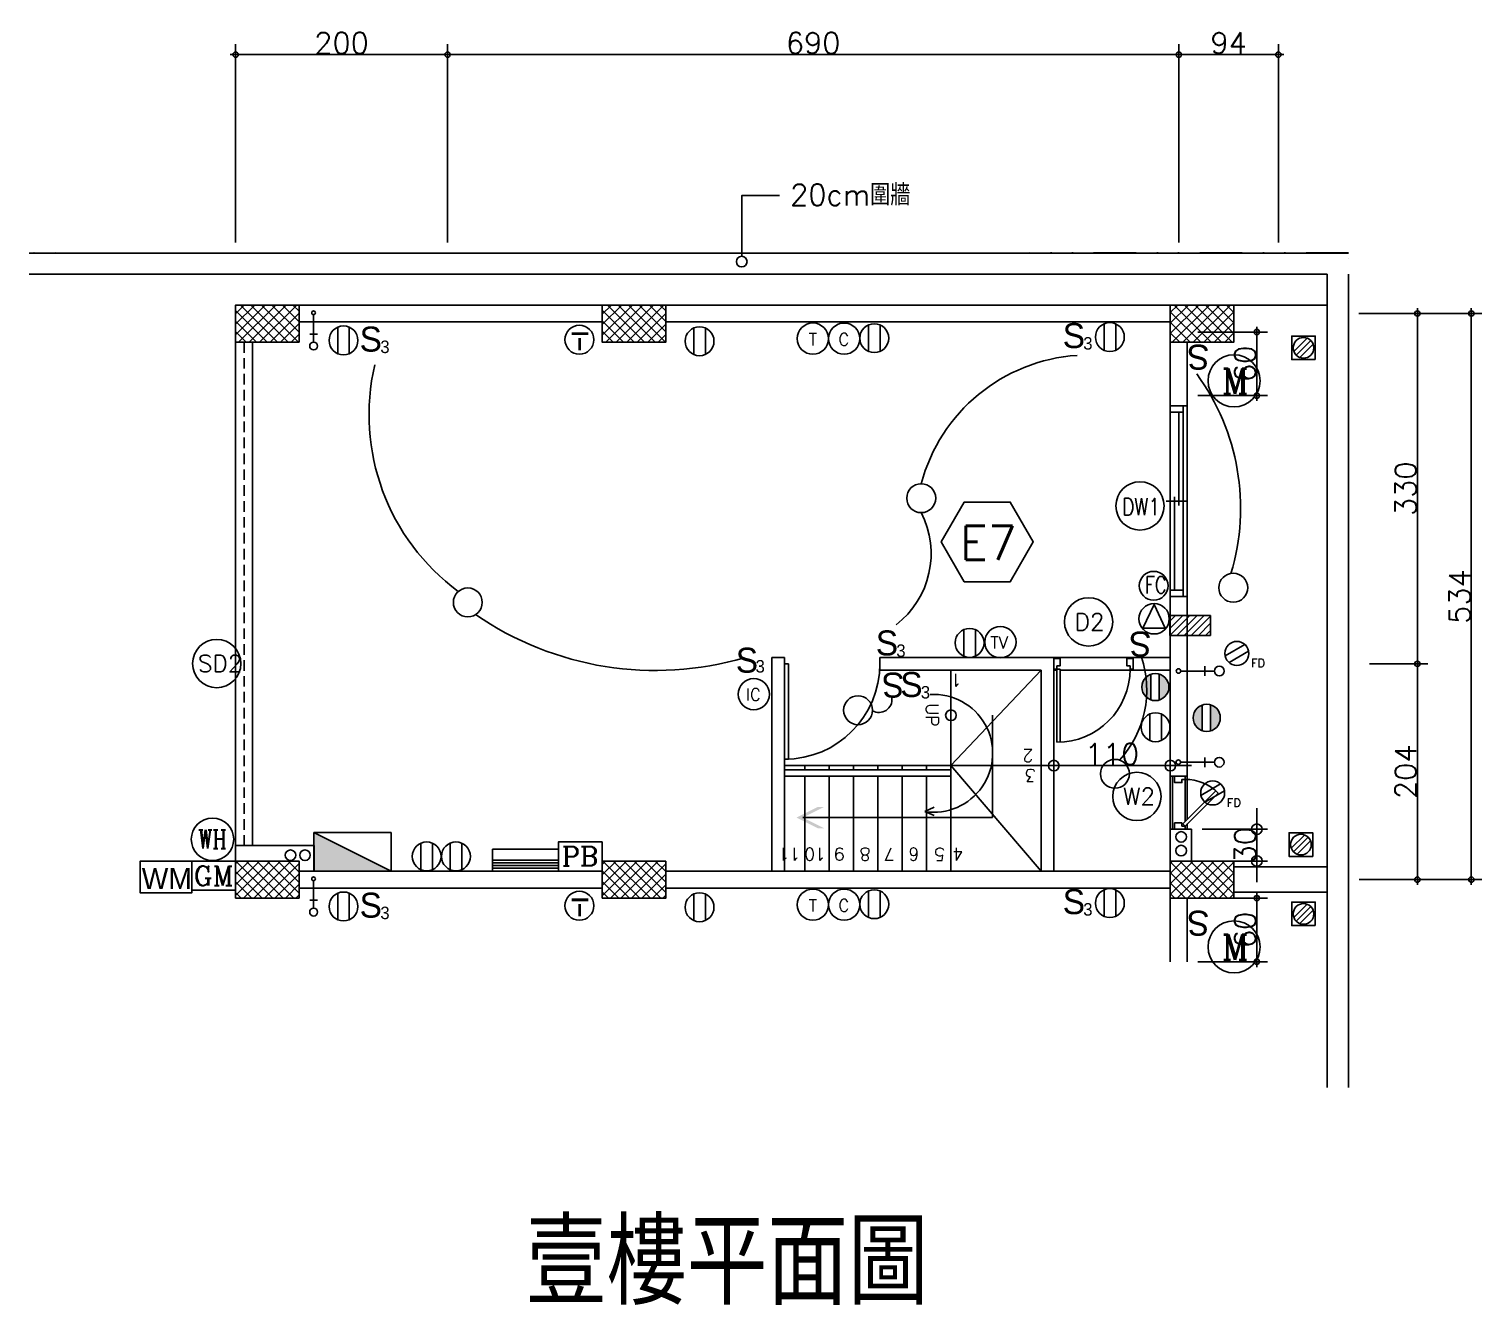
# Model space of a CAD drawing. Extents: x 4673 to 14180, y 2874 to 4105.
# Drawn here: x 4673 to 6044, y 2902 to 4105 of the extents above; entities that cross this region are included whole.
import ezdxf
from ezdxf.enums import TextEntityAlignment as Align

# ---------------------------------------------------------------- set-up
doc = ezdxf.new("R2010")
doc.units = 0
doc.header["$LTSCALE"] = 80
doc.header["$MEASUREMENT"] = 0
doc.header["$PDSIZE"] = -10
doc.linetypes.add('DIVIDE', pattern=[1.25, 0.5, -0.25, 0, -0.25, 0, -0.25])
doc.linetypes.add('HIDDEN2', pattern=[0.1875, 0.125, -0.0625])
doc.layers.get('0').update_dxf_attribs({"color": 15})
for name, color, linetype in [('111', 15, 'Continuous'), ('C2', 2, 'Continuous'), ('C3', 3, 'Continuous'), ('C4', 4, 'Continuous'), ('COC', 6, 'Continuous'), ('COLUMN', 1, 'Continuous'), ('DE-DOOR', 5, 'Continuous'), ('DIM', 4, 'Continuous'), ('DOOR', 5, 'Continuous'), ('E-2', 2, 'Continuous'), ('SA-2', 2, 'Continuous'), ('T-2', 2, 'Continuous'), ('T-4', 4, 'Continuous'), ('TEXT', 3, 'Continuous'), ('TV-2', 2, 'Continuous'), ('WA-2', 2, 'Continuous'), ('WALL', 2, 'Continuous'), ('WD', 60, 'Continuous'), ('WINDOW', 5, 'Continuous'), ('WINDOWP', 4, 'Continuous'), ('WS-2', 2, 'Continuous'), ('地界', 2, 'Continuous')]:
    doc.layers.add(name, color=color, linetype=linetype)
doc.styles.add('AEH', font='SIMPLEX.SHX', dxfattribs={"bigfont": 'AE.SHX'})
doc.styles.add('DAYUXP', font='TC-ROMNT.SHX', dxfattribs={"bigfont": 'CHINESET.SHX'})
doc.styles.add('PL', font='COMPLEX.SHX')
doc.styles.add('SINGLE', font='SIMPLEX.SHX', dxfattribs={"bigfont": 'AE.SHX'})
doc.styles.get("Standard").update_dxf_attribs({"font": 'TXT.SHX'})
doc.dimstyles.get("Standard").update_dxf_attribs({"dimscale": 10, "dimtxt": 2, "dimasz": 1, "dimexe": 1, "dimexo": 1, "dimgap": 0.1, "dimtad": 1, "dimdec": 1, "dimzin": 12, "dimdsep": 46, "dimtxsty": 'Standard', "dimblk": 'DOT_1', "dimcen": 1, "dimdle": 10, "dimadec": 0, "dimazin": 3, "dimtfac": 1, "dimtix": 1, "dimtmove": 0, "dimatfit": 3, "dimfxl": 0, "dimtolj": 1, "dimtzin": 0, "dimarcsym": 0})

# ---------------------------------------------------------------- blocks, each defined once
blk = doc.blocks.new('_SMALL')
at = {"color": 0, "linetype": 'ByBlock', "lineweight": -2}
blk.add_circle((0, 0), 0.25, dxfattribs=at)
blk = doc.blocks.new('*D3')
at = {"layer": 'DEFPOINTS', "color": 0}
for p in [(5067.5, 13968.1), (5067.5, 13781), (5757.5, 13781)]:
    blk.add_point(p, dxfattribs=at)
at = {"layer": 'DIM', "color": 0}
for p, q in [((5067.5, 13791), (5067.5, 13978.1)), ((5757.5, 13791), (5757.5, 13978.1)), ((5762.5, 13968.1), (5062.5, 13968.1))]:
    blk.add_line(p, q, dxfattribs=at)
at = {"layer": 'DIM', "color": 0, "xscale": 10, "yscale": 10, "zscale": 10, "rotation": 180}
blk.add_blockref('_SMALL', (5067.5, 13968.1), dxfattribs=at)
at = {"layer": 'DIM', "color": 0, "xscale": 10, "yscale": 10, "zscale": 10}
blk.add_blockref('_SMALL', (5757.5, 13968.1), dxfattribs=at)
at = {"layer": 'DIM', "color": 0, "insert": (5412.5, 13979.1), "char_height": 20, "attachment_point": 5}
blk.add_mtext('\\A1;690', dxfattribs=at)
blk = doc.blocks.new('*D4')
at = {"layer": 'DEFPOINTS', "color": 0}
for p in [(4867.5, 13968.1), (4867.5, 13781), (5067.5, 13781)]:
    blk.add_point(p, dxfattribs=at)
at = {"layer": 'DIM', "color": 0}
for p, q in [((4867.5, 13791), (4867.5, 13978.1)), ((5067.5, 13791), (5067.5, 13978.1)), ((5072.5, 13968.1), (4862.5, 13968.1))]:
    blk.add_line(p, q, dxfattribs=at)
at = {"layer": 'DIM', "color": 0, "xscale": 10, "yscale": 10, "zscale": 10, "rotation": 180}
blk.add_blockref('_SMALL', (4867.5, 13968.1), dxfattribs=at)
at = {"layer": 'DIM', "color": 0, "xscale": 10, "yscale": 10, "zscale": 10}
blk.add_blockref('_SMALL', (5067.5, 13968.1), dxfattribs=at)
at = {"layer": 'DIM', "color": 0, "insert": (4967.5, 13979.1), "char_height": 20, "attachment_point": 5}
blk.add_mtext('\\A1;200', dxfattribs=at)
blk = doc.blocks.new('*D5')
at = {"layer": 'DEFPOINTS', "color": 0}
for p in [(5851.5, 13968.1), (5757.5, 13781), (5851.5, 13781)]:
    blk.add_point(p, dxfattribs=at)
at = {"layer": 'DIM', "color": 0}
for p, q in [((5757.5, 13791), (5757.5, 13978.1)), ((5851.5, 13791), (5851.5, 13978.1)), ((5752.5, 13968.1), (5856.5, 13968.1))]:
    blk.add_line(p, q, dxfattribs=at)
at = {"layer": 'DIM', "color": 0, "xscale": 10, "yscale": 10, "zscale": 10, "rotation": 180}
blk.add_blockref('_SMALL', (5757.5, 13968.1), dxfattribs=at)
at = {"layer": 'DIM', "color": 0, "xscale": 10, "yscale": 10, "zscale": 10}
blk.add_blockref('_SMALL', (5851.5, 13968.1), dxfattribs=at)
at = {"layer": 'DIM', "color": 0, "insert": (5804.5, 13979.1), "char_height": 20, "attachment_point": 5}
blk.add_mtext('\\A1;94', dxfattribs=at)
blk = doc.blocks.new('*D6')
at = {"layer": 'DEFPOINTS', "color": 0}
for p in [(5917.5, 13723.9), (6033.5, 13723.9), (5917.6, 13189.9)]:
    blk.add_point(p, dxfattribs=at)
at = {"layer": 'DIM', "color": 0}
for p, q in [((5927.5, 13723.9), (6043.5, 13723.9)), ((6033.5, 13184.9), (6033.5, 13728.9)), ((5927.6, 13189.9), (6043.5, 13189.9))]:
    blk.add_line(p, q, dxfattribs=at)
at = {"layer": 'DIM', "color": 0, "xscale": 10, "yscale": 10, "zscale": 10}
for p, rotation in [((6033.5, 13723.9), 90), ((6033.5, 13189.9), 270)]:
    blk.add_blockref('_SMALL', p, dxfattribs=dict(at, rotation=rotation))
at = {"layer": 'DIM', "color": 0, "insert": (6022.5, 13456.9), "char_height": 20, "attachment_point": 5, "rotation": 90}
blk.add_mtext('\\A1;534', dxfattribs=at)
blk = doc.blocks.new('*U92')
at = {"layer": 'DIM'}
for p, q in [((-8, 237.5), (8, 237.5)), ((-8, -237.5), (8, -237.5))]:
    blk.add_line(p, q, dxfattribs=at)
at = {"layer": 'WINDOW'}
for p, q in [((-8, -237.5), (-8, 237.5)), ((8, -237.5), (8, 237.5))]:
    blk.add_line(p, q, dxfattribs=at)
at = {"layer": 'WINDOW', "linetype": 'HIDDEN2'}
blk.add_line((0, -237.5), (0, 237.5), dxfattribs=at)
blk = doc.blocks.new('*D7')
at = {"layer": 'DEFPOINTS', "color": 0}
for p in [(5765.5, 13172.4), (5765.5, 13112.4), (5831.1, 13112.4)]:
    blk.add_point(p, dxfattribs=at)
at = {"layer": 'DIM', "color": 0}
for p, q in [((5831.1, 13177.4), (5831.1, 13107.4)), ((5775.5, 13172.4), (5841.1, 13172.4)), ((5775.5, 13112.4), (5841.1, 13112.4))]:
    blk.add_line(p, q, dxfattribs=at)
at = {"layer": 'DIM', "color": 0, "xscale": 10, "yscale": 10, "zscale": 10}
for p, rotation in [((5831.1, 13172.4), 90), ((5831.1, 13112.4), 270)]:
    blk.add_blockref('_SMALL', p, dxfattribs=dict(at, rotation=rotation))
at = {"layer": 'DIM', "color": 0, "insert": (5820.1, 13142.4), "char_height": 20, "attachment_point": 5, "rotation": 90}
blk.add_mtext('\\A1;60', dxfattribs=at)
blk = doc.blocks.new('*D8')
at = {"layer": 'DEFPOINTS', "color": 0}
for p in [(5927.5, 13393.4), (5982.6, 13393.4), (5927.5, 13189.9)]:
    blk.add_point(p, dxfattribs=at)
at = {"layer": 'DIM', "color": 0}
for p, q in [((5982.6, 13184.9), (5982.6, 13398.4)), ((5937.5, 13393.4), (5992.6, 13393.4)), ((5937.5, 13189.9), (5992.6, 13189.9))]:
    blk.add_line(p, q, dxfattribs=at)
at = {"layer": 'DIM', "color": 0, "xscale": 10, "yscale": 10, "zscale": 10}
for p, rotation in [((5982.6, 13393.4), 90), ((5982.6, 13189.9), 270)]:
    blk.add_blockref('_SMALL', p, dxfattribs=dict(at, rotation=rotation))
at = {"layer": 'DIM', "color": 0, "insert": (5971.6, 13291.6), "char_height": 20, "attachment_point": 5, "rotation": 90}
blk.add_mtext('\\A1;204', dxfattribs=at)
blk = doc.blocks.new('*D9')
at = {"layer": 'DEFPOINTS', "color": 0}
for p in [(5927.5, 13723.9), (5982.6, 13723.9), (5927.5, 13393.4)]:
    blk.add_point(p, dxfattribs=at)
at = {"layer": 'DIM', "color": 0}
for p, q in [((5937.5, 13723.9), (5992.6, 13723.9)), ((5982.6, 13388.4), (5982.6, 13728.9)), ((5937.5, 13393.4), (5992.6, 13393.4))]:
    blk.add_line(p, q, dxfattribs=at)
at = {"layer": 'DIM', "color": 0, "xscale": 10, "yscale": 10, "zscale": 10}
for p, rotation in [((5982.6, 13723.9), 90), ((5982.6, 13393.4), 270)]:
    blk.add_blockref('_SMALL', p, dxfattribs=dict(at, rotation=rotation))
at = {"layer": 'DIM', "color": 0, "insert": (5971.6, 13558.6), "char_height": 20, "attachment_point": 5, "rotation": 90}
blk.add_mtext('\\A1;330', dxfattribs=at)
blk = doc.blocks.new('H065')
for p, q in [((-0.94, 4.49), (-0.94, 0.2)), ((0.94, 4.49), (0.94, 0.2))]:
    blk.add_line(p, q)
blk.add_circle((0, 2.34), 2.34)
blk = doc.blocks.new('H102')
blk.add_circle((0, 0), 2.25)
at = {"style": 'PL'}
blk.add_text('T', height=1.75, dxfattribs=at).set_placement((-0.6, -0.98))
blk = doc.blocks.new('344')
at = {"layer": 'E-2', "const_width": 0.3}
for points in [[(-1.63, 0.38), (0.09, 0.38)], [(-0.79, -0.06), (-0.79, -1.33)]]:
    blk.add_lwpolyline(points, dxfattribs=at)
at = {"layer": 'E-2'}
blk.add_circle((-0.82, -0.24), 1.5, dxfattribs=at)
blk = doc.blocks.new('H052')
blk.add_circle((0, 0), 1.5)
blk = doc.blocks.new('W012')
for p, q in [((-1.09, -0.48), (0.53, 1.14)), ((-0.81, -0.91), (0.96, 0.86)), ((-0.38, -1.19), (1.24, 0.43))]:
    blk.add_line(p, q)
blk.add_circle((0.07, -0.02), 1.25)
blk = doc.blocks.new('DOT_1', base_point=(2085, 2371))
blk.add_line((2083, 2371), (2087, 2371))
blk.add_circle((2085, 2371), 0.5)
blk = doc.blocks.new('*D10')
at = {"color": 0}
for p, q in [((5831.1, 13247.4), (5831.1, 13257.4)), ((5779.5, 13237.4), (5841.1, 13237.4)), ((5831.1, 13207.4), (5831.1, 13237.4)), ((5779.5, 13207.4), (5841.1, 13207.4)), ((5831.1, 13197.4), (5831.1, 13187.4))]:
    blk.add_line(p, q, dxfattribs=at)
at = {"layer": 'DEFPOINTS', "color": 0}
for p in [(5769.5, 13237.4), (5831.1, 13237.4), (5769.5, 13207.4)]:
    blk.add_point(p, dxfattribs=at)
at = {"color": 0, "xscale": 10, "yscale": 10, "zscale": 10}
for p, rotation in [((5831.1, 13237.4), 270), ((5831.1, 13207.4), 90)]:
    blk.add_blockref('DOT_1', p, dxfattribs=dict(at, rotation=rotation))
at = {"color": 0, "insert": (5820.1, 13222.4), "char_height": 20, "attachment_point": 5, "rotation": 90}
blk.add_mtext('\\A1;30', dxfattribs=at)
blk = doc.blocks.new('*U70')
at = {"layer": 'WALL'}
for p, q in [((-8, 25), (8, 25)), ((-8, -25), (8, -25))]:
    blk.add_line(p, q, dxfattribs=at)
at = {"layer": 'WINDOW'}
for p, q in [((-6, 22), (-37.1, -9.1)), ((-35, -11.2), (-3.9, 19.9)), ((-3.9, 19.9), (-6, 22)), ((-6, 17.8), (-6, -25)), ((6, 25), (6, -25))]:
    blk.add_line(p, q, dxfattribs=at)
for points in [[(-6, 25), (-6, 22), (-3, 22), (-3, 19), (4, 19), (4, 25)], [(-6, -25), (-6, -22), (-3, -22), (-3, -19), (4, -19), (4, -25)]]:
    blk.add_lwpolyline(points, dxfattribs=at)
blk.add_arc((-6, 22), 44, 225, 270, dxfattribs=at)
at = {"layer": 'WINDOWP'}
for p, q in [((-8, 25), (-8, 20)), ((-8, 15.8), (-8, -25)), ((8, 25), (8, -25))]:
    blk.add_line(p, q, dxfattribs=at)
blk = doc.blocks.new('*U71')
at = {"layer": 'C2'}
for p, q in [((-37.5, -6), (-37.5, 6)), ((37.5, -6), (37.5, 6))]:
    blk.add_line(p, q, dxfattribs=at)
at = {"layer": 'DE-DOOR'}
for points in [[(-37.5, 5), (-34.5, 5), (-34.5, 2), (-31.5, 2), (-31.5, -5), (-37.5, -5)], [(37.5, 5), (34.5, 5), (34.5, 2), (31.5, 2), (31.5, -5), (37.5, -5)]]:
    blk.add_lwpolyline(points, dxfattribs=at)
at = {"layer": 'DOOR'}
for p, q in [((31.5, 5), (31.5, 74)), ((34.5, 74), (34.5, 5)), ((31.5, 6), (-37.5, 6)), ((34.5, 5), (31.5, 5)), ((37.5, 6), (34.5, 6)), ((37.5, -6), (-37.5, -6))]:
    blk.add_line(p, q, dxfattribs=at)
blk.add_arc((34.5, 5), 69, 90, 180, dxfattribs=at)
blk = doc.blocks.new('*D11')
at = {"color": 0}
for p, q in [((5639.5, 13322.3), (5639.5, 13287.4)), ((5749.5, 13322.3), (5749.5, 13287.4)), ((5739.5, 13297.4), (5649.5, 13297.4))]:
    blk.add_line(p, q, dxfattribs=at)
at = {"layer": 'DEFPOINTS', "color": 0}
for p in [(5639.5, 13332.3), (5749.5, 13332.3), (5639.5, 13297.4)]:
    blk.add_point(p, dxfattribs=at)
at = {"color": 0, "xscale": 10, "yscale": 10, "zscale": 10, "rotation": 180}
blk.add_blockref('DOT_1', (5639.5, 13297.4), dxfattribs=at)
at = {"color": 0, "xscale": 10, "yscale": 10, "zscale": 10}
blk.add_blockref('DOT_1', (5749.5, 13297.4), dxfattribs=at)
at = {"color": 0, "insert": (5694.5, 13308.4), "char_height": 20, "attachment_point": 5}
blk.add_mtext('\\A1;110', dxfattribs=at)
blk = doc.blocks.new('*U72')
at = {"layer": 'WALL'}
for p, q in [((-8, 90), (8, 90)), ((-8, -90), (8, -90))]:
    blk.add_line(p, q, dxfattribs=at)
at = {"layer": 'WINDOW'}
for p, q in [((-4, -90), (-4, 90)), ((8, 84), (-4, 84)), ((4, 84), (4, -4)), ((12, 0), (-8, 0)), ((0, -84), (0, 4)), ((8, -84), (-4, -84))]:
    blk.add_line(p, q, dxfattribs=at)
at = {"layer": 'WINDOWP'}
for p, q in [((-8, -90), (-8, 90)), ((8, -90), (8, 90))]:
    blk.add_line(p, q, dxfattribs=at)
blk = doc.blocks.new('*D12')
at = {"layer": 'DEFPOINTS', "color": 0}
for p in [(5765.5, 13706.4), (5765.5, 13646.4), (5831.1, 13646.4)]:
    blk.add_point(p, dxfattribs=at)
at = {"layer": 'DIM', "color": 0}
for p, q in [((5831.1, 13711.4), (5831.1, 13641.4)), ((5775.5, 13706.4), (5841.1, 13706.4)), ((5775.5, 13646.4), (5841.1, 13646.4))]:
    blk.add_line(p, q, dxfattribs=at)
at = {"layer": 'DIM', "color": 0, "xscale": 10, "yscale": 10, "zscale": 10}
for p, rotation in [((5831.1, 13706.4), 90), ((5831.1, 13646.4), 270)]:
    blk.add_blockref('_SMALL', p, dxfattribs=dict(at, rotation=rotation))
at = {"layer": 'DIM', "color": 0, "insert": (5820.1, 13676.4), "char_height": 20, "attachment_point": 5, "rotation": 90}
blk.add_mtext('\\A1;60', dxfattribs=at)
blk = doc.blocks.new('H107')
blk.add_circle((0, 0), 2.25)
at = {"style": 'PL'}
blk.add_text('IC', height=1.75, dxfattribs=at).set_placement((-1.16, -0.93))
blk = doc.blocks.new('H106')
blk.add_circle((0, 0), 2.25)
at = {"style": 'PL'}
blk.add_text('TV', height=1.75, dxfattribs=at).set_placement((-1.46, -0.93))
blk = doc.blocks.new('H064')
for p, q in [((0, 4.39), (-1.66, 0.85)), ((1.65, 0.85), (0, 4.39)), ((-1.66, 0.85), (1.65, 0.85))]:
    blk.add_line(p, q)
blk.add_circle((0, 2.25), 2.25)
blk = doc.blocks.new('E-16')
for p, q in [((-5.64, -1.16), (3.83, 4.3)), ((-3.75, -4.37), (5.66, 1.05))]:
    blk.add_line(p, q)
blk.add_circle((0, 0), 5.76)
blk.add_text('FD', height=4).set_placement((6.81, -6.66))
blk = doc.blocks.new('H001')
for p, q in [((-4.05, -3.99), (-4.05, 0)), ((-0.22, 0), (-4.05, -3.84)), ((-3.05, 0), (-4.05, -1.01)), ((-4.01, 0), (4.01, 0)), ((1.19, 0), (-2.79, -3.99)), ((4.01, 0), (0.03, -3.99)), ((4.01, 0), (4.01, -3.99)), ((-1.64, 0), (-4.05, -2.43)), ((2.6, 0), (-1.38, -3.99)), ((4.01, -1.42), (1.45, -3.99)), ((4.01, -2.83), (2.86, -3.99)), ((4.01, -3.99), (-4.05, -3.99))]:
    blk.add_line(p, q)
blk = doc.blocks.new('H051')
for p, q in [((-4, -4), (-4, 0)), ((-4, -4), (4, 0)), ((-4, 0), (4, 0)), ((4, 0), (4, -4)), ((4, -4), (-4, -4))]:
    blk.add_line(p, q)
blk.add_solid([(-4, -4), (4, -4), (4, 0)])
blk = doc.blocks.new('H101')
for p, q in [((-3, 0), (-3, 2)), ((-3, 2), (0, 2)), ((0, 2), (3, 2)), ((3, 2), (3, 0)), ((-3, 1), (3, 1)), ((-3, 1), (-3, 0)), ((3, 0), (-3, 0)), ((3, 1), (3, 0))]:
    blk.add_line(p, q)
at = {"color": 0}
for p, q in [((-3, 0.75), (3, 0.75)), ((-3, 0.5), (3, 0.5)), ((-3, 0.25), (3, 0.25)), ((-3, 0), (3, 0))]:
    blk.add_line(p, q, dxfattribs=at)

msp = doc.modelspace()

# ---------------------------------------------------------------- hatches: boundary and pattern name
at = {"layer": '111'}
h = msp.add_hatch(color=2, dxfattribs=at)
h.paths.add_polyline_path([(5731.11, 3496.73, 0.3183218), (5722.53, 3484.61, 0.3183218), (5731.11, 3472.5)])
h.paths.add_polyline_path([(5748.21, 3484.61, 0.3367086), (5738.82, 3496.98), (5738.82, 3472.25, 0.3367086)])
h = msp.add_hatch(color=2, dxfattribs=at)
h.paths.add_polyline_path([(5779.58, 3467.6, 0.3183218), (5771, 3455.49, 0.3183218), (5779.58, 3443.38)])
h.paths.add_polyline_path([(5796.68, 3455.49, 0.3367086), (5787.28, 3467.86), (5787.28, 3443.12, 0.3367086)])
at = {"layer": 'COC'}
h = msp.add_hatch(dxfattribs=at)
h.set_pattern_fill('PT10X10A', color=15, scale=0.7, angle=180, style=0)
h.set_pattern_definition([(225, (-3298.141, 9787.813), (4.9497475, -4.9497475), []), (315, (-3298.141, 9787.813), (4.9497475, 4.9497475), [])])
h.paths.add_polyline_path([(4927.49, 3844.98), (4867.49, 3844.98), (4867.49, 3809.98), (4927.49, 3809.98)])
h = msp.add_hatch(dxfattribs=at)
h.set_pattern_fill('PT10X10A', color=15, scale=0.7, angle=180, style=0)
h.set_pattern_definition([(225, (-3308.141, 9787.813), (4.9497475, -4.9497475), []), (315, (-3308.141, 9787.813), (4.9497475, 4.9497475), [])])
h.paths.add_polyline_path([(5273.49, 3844.98), (5213.49, 3844.98), (5213.49, 3809.98), (5273.49, 3809.98)])
h = msp.add_hatch(dxfattribs=at)
h.set_pattern_fill('PT10X10A', color=15, scale=0.7, angle=180, style=0)
h.set_pattern_definition([(225, (-3308.141, 9787.813), (4.9497475, -4.9497475), []), (315, (-3308.141, 9787.813), (4.9497475, 4.9497475), [])])
h.paths.add_polyline_path([(5809.49, 3844.98), (5749.49, 3844.98), (5749.49, 3809.98), (5809.49, 3809.98)])
h = msp.add_hatch(dxfattribs=at)
h.set_pattern_fill('PT10X10A', color=15, scale=0.7, angle=180, style=0)
h.set_pattern_definition([(225, (-3298.141, 9753.813), (4.9497475, -4.9497475), []), (315, (-3298.141, 9753.813), (4.9497475, 4.9497475), [])])
h.paths.add_polyline_path([(4927.49, 3320.48), (4867.49, 3320.48), (4867.49, 3285.48), (4927.49, 3285.48)])
h = msp.add_hatch(dxfattribs=at)
h.set_pattern_fill('PT10X10A', color=15, scale=0.7, angle=180, style=0)
h.set_pattern_definition([(225, (-3308.141, 9753.813), (4.9497475, -4.9497475), []), (315, (-3308.141, 9753.813), (4.9497475, 4.9497475), [])])
h.paths.add_polyline_path([(5273.49, 3320.48), (5213.49, 3320.48), (5213.49, 3285.48), (5273.49, 3285.48)])
h = msp.add_hatch(dxfattribs=at)
h.set_pattern_fill('PT10X10A', color=15, scale=0.7, angle=180, style=0)
h.set_pattern_definition([(225, (-3308.141, 9753.813), (4.9497475, -4.9497475), []), (315, (-3308.141, 9753.813), (4.9497475, 4.9497475), [])])
h.paths.add_polyline_path([(5809.49, 3320.48), (5749.49, 3320.48), (5749.49, 3285.48), (5809.49, 3285.48)])

# ---------------------------------------------------------------- linework, layer by layer
for p, q in [((5749.49, 3749.98), (5749.49, 3809.98)), ((5765.49, 3749.98), (5765.49, 3809.98)), ((5749.49, 3400.48), (5749.49, 3569.98)), ((5765.49, 3400.48), (5765.49, 3569.98)), ((5373.49, 3512.48), (5373.49, 3310.98)), ((5385.49, 3512.48), (5373.49, 3512.48)), ((5385.49, 3512.48), (5385.49, 3310.98)), ((5639.49, 3512.48), (5475.49, 3512.48)), ((5639.49, 3512.48), (5639.49, 3310.98)), ((5749.49, 3512.48), (5714.49, 3512.48)), ((5385.49, 3506.48), (5385.49, 3416.48)), ((5389.09, 3506.48), (5385.49, 3506.48)), ((5389.09, 3416.48), (5389.09, 3506.48)), ((5627.49, 3500.48), (5475.49, 3500.48)), ((5542.49, 3500.48), (5542.49, 3310.98)), ((5542.49, 3410.48), (5627.49, 3500.48)), ((5627.49, 3500.48), (5627.49, 3310.98)), ((5749.49, 3500.48), (5714.49, 3500.48)), ((5581.82, 3457.97), (5581.82, 3361.47)), ((5385.49, 3416.48), (5389.09, 3416.48)), ((5542.49, 3410.48), (5385.49, 3410.48)), ((5542.49, 3406.48), (5385.49, 3406.48)), ((5542.49, 3400.48), (5385.49, 3400.48)), ((5404.49, 3410.48), (5404.49, 3406.48)), ((5404.49, 3400.48), (5404.49, 3310.98)), ((5427.49, 3410.48), (5427.49, 3406.48)), ((5427.49, 3400.48), (5427.49, 3310.98)), ((5450.49, 3410.48), (5450.49, 3406.48)), ((5450.49, 3400.48), (5450.49, 3310.98)), ((5473.49, 3410.48), (5473.49, 3406.48)), ((5473.49, 3400.48), (5473.49, 3310.98)), ((5496.49, 3410.48), (5496.49, 3406.48)), ((5496.49, 3400.48), (5496.49, 3310.98)), ((5519.49, 3410.48), (5519.49, 3406.48)), ((5519.49, 3400.48), (5519.49, 3310.98)), ((5627.49, 3410.48), (5542.49, 3410.48)), ((5542.49, 3410.48), (5627.49, 3310.98)), ((5581.82, 3361.47), (5402.75, 3361.47)), ((5581.82, 3361.47), (5410.71, 3361.47)), ((5749.49, 3320.48), (5749.49, 3350.48)), ((5769.49, 3350.48), (5749.49, 3350.48)), ((5769.49, 3320.48), (5769.49, 3350.48))]:
    msp.add_line(p, q)
at = {"color": 2}
for points in [[(5886.26, 3793.53), (5864.03, 3793.53), (5864.03, 3815.76), (5886.26, 3815.76), (5886.26, 3793.53)], [(5883.86, 3324.89), (5861.63, 3324.89), (5861.63, 3347.12), (5883.86, 3347.12), (5883.86, 3324.89)], [(5886.26, 3259.53), (5864.03, 3259.53), (5864.03, 3281.76), (5886.26, 3281.76), (5886.26, 3259.53)]]:
    msp.add_lwpolyline(points, dxfattribs=at)
for centre, radius in [((5720.87, 3655.46), 22.78), ((5672.39, 3546.07), 22.78), ((5542.49, 3457.97), 5), ((5717.94, 3381.39), 22.78), ((5759.69, 3343.22), 5), ((5759.69, 3330.3), 5)]:
    msp.add_circle(centre, radius)
at = {"color": 4}
msp.add_circle((5733.76, 3580.17), 13.59, dxfattribs=at)
msp.add_arc((5385.49, 3506.48), 90, 270, 0)
for points in [[(5416.75, 3371.47), (5422.75, 3371.47), (5396.75, 3361.47), (5402.75, 3361.47)], [(5396.75, 3361.47), (5402.75, 3361.47), (5416.75, 3351.47), (5422.75, 3351.47)]]:
    msp.add_solid(points)
at = {"layer": '111', "color": 2}
for p, q in [((4941.13, 3835.95), (4941.13, 3810.01)), ((4944.83, 3817.42), (4937.42, 3817.42)), ((5731.11, 3472.5), (5731.11, 3496.73)), ((5738.82, 3472.25), (5738.82, 3496.98)), ((5779.58, 3443.38), (5779.58, 3467.6)), ((5787.28, 3443.12), (5787.28, 3467.86)), ((4941.13, 3301.95), (4941.13, 3276.01)), ((4944.83, 3283.42), (4937.42, 3283.42))]:
    msp.add_line(p, q, dxfattribs=at)
msp.add_lwpolyline([(4826.19, 3320.48), (4777.5, 3320.48), (4777.5, 3290.32), (4826.19, 3290.32)], close=True, dxfattribs=at)
for centre, radius in [((4941.07, 3837.69), 1.75), ((4941.13, 3806.31), 3.71), ((5735.37, 3484.61), 12.84), ((5783.84, 3455.49), 12.84), ((4941.07, 3303.69), 1.75), ((4941.13, 3272.31), 3.71)]:
    msp.add_circle(centre, radius, dxfattribs=at)
at = {"layer": 'C2', "color": 15}
for p, q in [((5917.54, 3894.05), (4672.62, 3894.05)), ((5897.54, 3874.05), (4672.62, 3874.05)), ((5897.54, 3874.05), (5897.54, 3106.91)), ((5917.54, 3874.04), (5917.54, 3106.91)), ((5475.49, 3500.48), (5475.49, 3512.48)), ((4867.49, 3334.98), (4867.49, 3320.48))]:
    msp.add_line(p, q, dxfattribs=at)
at = {"layer": 'C3', "color": 15}
msp.add_lwpolyline([(5555.1, 3583.9), (5598.52, 3583.9), (5620.23, 3621.5), (5598.52, 3659.1), (5555.1, 3659.1), (5533.39, 3621.5)], close=True, dxfattribs=at)
at = {"layer": 'C4', "color": 15}
msp.add_line((5809.49, 3844.98), (5897.54, 3844.98), dxfattribs=at)
at = {"layer": 'COC', "color": 15}
for centre in [(4919.28, 3325.93), (4932.97, 3325.93)]:
    msp.add_circle(centre, 5, dxfattribs=at)
at = {"layer": 'COLUMN', "color": 15}
for points in [[(4927.49, 3844.98), (4867.49, 3844.98), (4867.49, 3809.98), (4927.49, 3809.98)], [(5273.49, 3844.98), (5213.49, 3844.98), (5213.49, 3809.98), (5273.49, 3809.98)], [(5809.49, 3844.98), (5749.49, 3844.98), (5749.49, 3809.98), (5809.49, 3809.98)], [(4927.49, 3320.48), (4867.49, 3320.48), (4867.49, 3285.48), (4927.49, 3285.48)], [(5273.49, 3320.48), (5213.49, 3320.48), (5213.49, 3285.48), (5273.49, 3285.48)], [(5809.49, 3320.48), (5749.49, 3320.48), (5749.49, 3285.48), (5809.49, 3285.48)]]:
    msp.add_lwpolyline(points, close=True, dxfattribs=at)
at = {"layer": 'DIM', "color": 15}
msp.add_lwpolyline([(5345.07, 3890.93), (5345.07, 3948.18), (5380.66, 3948.18)], dxfattribs=at)
msp.add_circle((5345.07, 3885.93), 5, dxfattribs=at)
at = {"layer": 'E-2'}
for q in [(5526.67, 3371.13), (5526.81, 3363.54)]:
    msp.add_line((5517.9, 3367.18), q, dxfattribs=at)
msp.add_circle((4845.72, 3340.97), 20.06, dxfattribs=at)
for centre, radius, start, end in [((5672.45, 3634.35), 163.52, 93.82195, 165.09353), ((5200.64, 3741.48), 207.2, 166.89118, 233.58317), ((5601.04, 3653.39), 214.74, 343.32275, 36.13238), ((5439.11, 3610.41), 84.69, 307.562, 27.19223), ((5263.58, 3799.39), 299.17, 235.46221, 286.33933), ((5629.91, 3481.76), 97.38, 317.30589, 18.67177), ((5474.52, 3472.98), 12.36, 240.63671, 5.65732), ((5526.32, 3422.09), 55.55, 261.28227, 93.4321)]:
    msp.add_arc(centre, radius, start, end, dxfattribs=at)
at = {"layer": 'SA-2'}
for points in [[(5213.49, 3338.44), (5172.19, 3338.44), (5172.19, 3310.99), (5213.49, 3310.99)], [(4867.49, 3320.48), (4826.19, 3320.48), (4826.19, 3293.03), (4867.49, 3293.03)]]:
    msp.add_lwpolyline(points, close=True, dxfattribs=at)
at = {"layer": 'T-4', "color": 4}
for centre in [(5441.69, 3813.29), (5441.69, 3279.29)]:
    msp.add_circle(centre, 14.74, dxfattribs=at)
at = {"layer": 'WA-2'}
for p, q in [((5759.4, 3499.72), (5791.25, 3499.72)), ((5782.15, 3504.27), (5782.15, 3495.17)), ((5759.25, 3413.68), (5791.1, 3413.68)), ((5782, 3418.23), (5782, 3409.13))]:
    msp.add_line(p, q, dxfattribs=at)
for centre, radius in [((5757.25, 3499.72), 2.14), ((5795.8, 3499.72), 4.55), ((5757.1, 3413.68), 2.14), ((5795.65, 3413.68), 4.55)]:
    msp.add_circle(centre, radius, dxfattribs=at)
at = {"layer": 'WALL', "color": 15}
for p, q in [((5213.49, 3844.98), (4927.49, 3844.98)), ((5749.49, 3844.98), (5273.49, 3844.98)), ((5779.49, 3844.98), (5779.34, 3844.98)), ((5213.49, 3828.98), (4927.49, 3828.98)), ((5749.49, 3828.98), (5273.49, 3828.98)), ((4941.49, 3310.98), (4941.49, 3334.98)), ((5213.49, 3310.98), (4927.49, 3310.98)), ((5749.49, 3310.98), (5273.49, 3310.98)), ((5897.54, 3314.98), (5809.49, 3314.98)), ((5213.49, 3294.98), (4927.49, 3294.98)), ((5749.49, 3294.98), (5273.49, 3294.98)), ((5897.54, 3290.98), (5809.49, 3290.98)), ((5749.49, 3225.48), (5749.49, 3285.48)), ((5765.49, 3225.48), (5765.49, 3285.48))]:
    msp.add_line(p, q, dxfattribs=at)
at = {"layer": 'WALL', "color": 15, "linetype": 'Continuous'}
msp.add_line((4867.49, 3334.98), (4941.49, 3334.98), dxfattribs=at)
at = {"layer": 'WD', "color": 15}
msp.add_circle((4849.71, 3506.77), 22.78, dxfattribs=at)
at = {"layer": '地界', "color": 15, "linetype": 'DIVIDE'}
msp.add_lwpolyline([(5917.55, 3106.91), (5917.56, 3894.09), (5377.51, 3894.05), (4837.55, 3894.06), (4672.62, 3894.07)], dxfattribs=at)

# ---------------------------------------------------------------- block references
at = {"rotation": 179.9999999994789}
for name, p in [('*U72', (5757.49, 3659.98)), ('*U71', (5676.99, 3506.48)), ('*U70', (5757.49, 3375.48))]:
    msp.add_blockref(name, p, dxfattribs=at)
at = {"layer": 'E-2'}
for name, p, xscale, yscale, zscale in [('H065', (4969.31, 3797.99), 5.8240000000078, 5.824000000000524, 5.824000000000001), ('344', (5199.38, 3814.49), 9.099999999998545, 9.100000000000364, 9.1), ('H065', (5470.18, 3800.1), 5.8240000000078, 5.824000000000524, 5.824000000000001), ('H065', (5692.46, 3801.16), 5.8240000000078, 5.824000000000524, 5.824000000000001), ('H065', (5305.29, 3797.21), 5.8240000000078, 5.824000000000524, 5.824000000000001), ('H052', (5809.64, 3773.47), 16.38000000000466, 16.37999999999738, 16.38), ('H052', (5514.44, 3662.77), -9.099999999998545, 9.100000000000364, 9.1), ('H052', (5808.91, 3578.28), -9.099999999998545, 9.100000000000364, 9.1), ('H052', (5086.62, 3564.46), -9.099999999998545, 9.100000000000364, 9.1), ('H064', (5734.19, 3534.65), 6.369999999995343, 6.370000000002619, 6.369999999999999), ('H065', (5560.11, 3512.61), 5.8240000000078, 5.824000000000524, 5.824000000000001), ('H052', (5454.82, 3462.72), -9.099999999998545, 9.100000000000364, 9.1), ('H065', (5735.56, 3433.07), 5.8240000000078, 5.824000000000524, 5.824000000000001), ('H052', (5697.28, 3402.74), -9.099999999998545, 9.100000000000364, 9.1), ('H051', (4977.87, 3347.38), -9.10000000000582, 9.099999999998545, 9.1), ('H065', (5047.78, 3311.21), 5.824000000000524, 5.824000000000524, 5.824000000000001), ('H065', (5075.43, 3311.21), 5.824000000000524, 5.824000000000524, 5.824000000000001), ('H065', (4969.31, 3263.99), 5.8240000000078, 5.824000000000524, 5.824000000000001), ('344', (5199.38, 3280.49), 9.099999999998545, 9.100000000000364, 9.1), ('H065', (5305.29, 3263.21), 5.8240000000078, 5.824000000000524, 5.824000000000001), ('H065', (5470.18, 3266.1), 5.8240000000078, 5.824000000000524, 5.824000000000001), ('H065', (5692.46, 3267.16), 5.8240000000078, 5.824000000000524, 5.824000000000001), ('H052', (5809.64, 3239.47), 16.38000000000466, 16.37999999999738, 16.38)]:
    msp.add_blockref(name, p, dxfattribs=dict(at, xscale=xscale, yscale=yscale, zscale=zscale))
at = {"layer": 'E-2', "xscale": 4.777500000011059, "yscale": 4.777500000000146, "zscale": 4.777499999999999, "rotation": 180}
msp.add_blockref('H001', (5768.17, 3533.19), dxfattribs=at)
at = {"layer": 'T-2'}
for name, p, xscale, yscale, zscale in [('H102', (5412.2, 3813.29), 6.552000000003318, 6.55199999999968, 6.552), ('H101', (5140.99, 3310.99), 10.40000000000146, 10.40000000002328, 10.4), ('H102', (5412.2, 3279.29), 6.552000000003318, 6.55199999999968, 6.552)]:
    msp.add_blockref(name, p, dxfattribs=dict(at, xscale=xscale, yscale=yscale, zscale=zscale))
at = {"layer": 'TV-2', "xscale": 6.551999999996042, "yscale": 6.55199999999968, "zscale": 6.552}
for name, p in [('H106', (5589.14, 3527)), ('H107', (5356.48, 3477.85))]:
    msp.add_blockref(name, p, dxfattribs=at)
at = {"layer": 'WA-2', "xscale": 1.965599999995902, "yscale": 1.965599999995902, "zscale": 1.965600000000001}
for p in [(5812.27, 3516.35), (5789.45, 3384.69)]:
    msp.add_blockref('E-16', p, dxfattribs=at)
at = {"layer": 'WINDOW', "color": 15}
msp.add_blockref('*U92', (4875.49, 3572.48), dxfattribs=at)
at = {"layer": 'WS-2', "xscale": 7.800000000032014, "yscale": 7.799999999964712, "zscale": 7.8, "rotation": 180}
for p in [(5875.73, 3804.45), (5873.32, 3335.81), (5875.73, 3270.45)]:
    msp.add_blockref('W012', p, dxfattribs=at)

# ---------------------------------------------------------------- texts
at = {"style": 'AEH', "width": 0.8}
msp.add_text('DW1', height=16, dxfattribs=at).set_placement((5704.13, 3646.66))
at = {"color": 4, "style": 'SINGLE', "width": 0.75}
msp.add_text('FC', height=16.128, dxfattribs=at).set_placement((5725.65, 3572.87))
at = {"style": 'AEH'}
for s, p in [('D2', (5659.32, 3538.1)), ('W2', (5704.86, 3373.41))]:
    msp.add_text(s, height=16, dxfattribs=at).set_placement(p)
for s, rotation, p in [('1', 180, (5552.63, 3497.17)), ('UP', 270, (5518.8, 3469.17)), ('2', 180, (5620.29, 3425.68)), ('3', 180, (5622.63, 3407.25)), ('11', 180, (5400.39, 3333.01)), ('10', 180, (5424.58, 3333.01)), ('9', 180, (5442.22, 3333.01)), ('8', 180, (5466.63, 3333.01)), ('7', 180, (5489.54, 3333.01)), ('6', 180, (5512.62, 3333.01)), ('5', 180, (5536.89, 3333.01)), ('4', 180, (5554.42, 3333.01))]:
    msp.add_text(s, height=12, rotation=rotation, dxfattribs=at).set_placement(p)
at = {"layer": '111', "color": 2, "style": 'DAYUXP'}
for s, height, p in [('S', 23.61, (4984.52, 3801.03)), ('S', 23.61, (5647.96, 3804.36)), ('3', 11.8, (5004.07, 3799.65)), ('3', 11.8, (5667.34, 3802.94)), ('S', 23.61, (5471.57, 3514.4)), ('3', 11.8, (5490.95, 3512.99)), ('S', 23.61, (5339.47, 3498.13)), ('3', 11.8, (5358.13, 3498.29)), ('S', 23.61, (5494.7, 3475.18)), ('3', 11.8, (5514.07, 3473.77)), ('WM', 19.902, (4778.94, 3294.09)), ('S', 23.61, (4984.52, 3267.03)), ('S', 23.61, (5647.96, 3270.36)), ('3', 11.8, (5004.07, 3265.65)), ('3', 11.8, (5667.34, 3268.94))]:
    msp.add_text(s, height=height, dxfattribs=at).set_placement(p)
for p in [(5786.45, 3807.64), (5731.72, 3536.95), (5498.47, 3498.28), (5786.45, 3273.64)]:
    msp.add_text('S', height=23.61, rotation=180, dxfattribs=at).set_placement(p)
at = {"layer": 'E-2', "style": 'PL'}
for p in [(5797.98, 3761.33), (5797.98, 3227.33)]:
    msp.add_text('M', height=23.89, dxfattribs=at).set_placement(p)
at = {"layer": 'E-2', "style": 'PL', "width": 0.726232}
msp.add_text('WH', height=17.643, dxfattribs=at).set_placement((4832.19, 3332.27), (4859.02, 3332.27), align=Align.FIT)
at = {"layer": 'SA-2', "style": 'PL'}
for s, p in [('PB', (5175.3, 3315.89)), ('GM', (4827.95, 3297.32))]:
    msp.add_text(s, height=18.2, dxfattribs=at).set_placement(p)
at = {"layer": 'T-4', "color": 4, "style": 'PL'}
for p in [(5436.23, 3806.87), (5436.23, 3272.87)]:
    msp.add_text('C', height=11.47, dxfattribs=at).set_placement(p)
at = {"layer": 'TEXT', "color": 15, "style": 'AEH'}
msp.add_text('20cm圍牆', height=20, dxfattribs=at).set_placement((5390.78, 3949), align=Align.MIDDLE_LEFT)
msp.add_text('E7', height=32, dxfattribs=at).set_placement((5577.93, 3620.71), align=Align.MIDDLE)
at = {"layer": 'TEXT', "style": 'AEH'}
msp.add_text('壹樓平面圖', height=80, dxfattribs=at).set_placement((5141.32, 2901.8))
at = {"layer": 'WD', "color": 15, "style": 'AEH'}
msp.add_text('SD2', height=16, dxfattribs=at).set_placement((4832.03, 3498.8))

# ---------------------------------------------------------------- dimensions: what is measured, and where the dimension line sits
for base, p1, p2, angle, picture, middle in [((5639.49, 3410.51), (5749.49, 3445.4), (5639.49, 3445.4), 180, '*D11', (5694.49, 3421.51)), ((5831.12, 3350.48), (5769.49, 3320.48), (5769.49, 3350.48), 90, '*D10', (5820.12, 3335.48))]:
    dim = msp.add_linear_dim(base=base, p1=p1, p2=p2, angle=angle, dimstyle='Standard')
    dim.commit()
    dim.dimension.update_dxf_attribs({"geometry": picture, "text_midpoint": middle, "insert": (0, -9886.92)})
at = {"layer": 'DIM', "color": 15}
for base, p1, p2, picture, middle in [((4867.49, 4081.2), (5067.49, 3894.07), (4867.49, 3894.07), '*D4', (4967.49, 4092.2)), ((5067.49, 4081.2), (5757.49, 3894.04), (5067.49, 3894.07), '*D3', (5412.49, 4092.2)), ((5851.49, 4081.2), (5757.49, 3894.04), (5851.49, 3894.07), '*D5', (5804.49, 4092.2))]:
    dim = msp.add_linear_dim(base=base, p1=p1, p2=p2, dimstyle='Standard', override={"dimblk1": 'SMALL', "dimblk2": 'SMALL', "dimsah": 1, "dimdle": 0.5}, dxfattribs=at)
    dim.commit()
    dim.dimension.update_dxf_attribs({"geometry": picture, "text_midpoint": middle, "insert": (0, -9886.92)})
for base, p1, p2, angle, picture, middle in [((6033.53, 3836.98), (5917.55, 3302.98), (5917.54, 3836.98), 270, '*D6', (6022.53, 3569.98)), ((5831.12, 3759.48), (5765.49, 3819.48), (5765.49, 3759.48), 90, '*D12', (5820.12, 3789.48)), ((5831.12, 3225.48), (5765.49, 3285.48), (5765.49, 3225.48), 90, '*D7', (5820.12, 3255.48))]:
    dim = msp.add_linear_dim(base=base, p1=p1, p2=p2, angle=angle, dimstyle='Standard', override={"dimblk1": 'SMALL', "dimblk2": 'SMALL', "dimsah": 1, "dimdle": 0.5}, dxfattribs=at)
    dim.commit()
    dim.dimension.update_dxf_attribs({"geometry": picture, "text_midpoint": middle, "insert": (0, -9886.92)})
for base, p1, p2, text, picture, middle in [((5982.58, 3836.98), (5927.54, 3506.48), (5927.54, 3836.98), '330', '*D9', (5971.58, 3671.73)), ((5982.58, 3506.48), (5927.54, 3302.98), (5927.54, 3506.48), '204', '*D8', (5971.58, 3404.73))]:
    dim = msp.add_linear_dim(base=base, p1=p1, p2=p2, angle=90, text=text, dimstyle='Standard', override={"dimblk1": 'SMALL', "dimblk2": 'SMALL', "dimsah": 1, "dimdle": 0.5}, dxfattribs=at)
    dim.commit()
    dim.dimension.update_dxf_attribs({"geometry": picture, "text_midpoint": middle, "insert": (0, -9886.92)})

doc.saveas('drawing.dxf')
